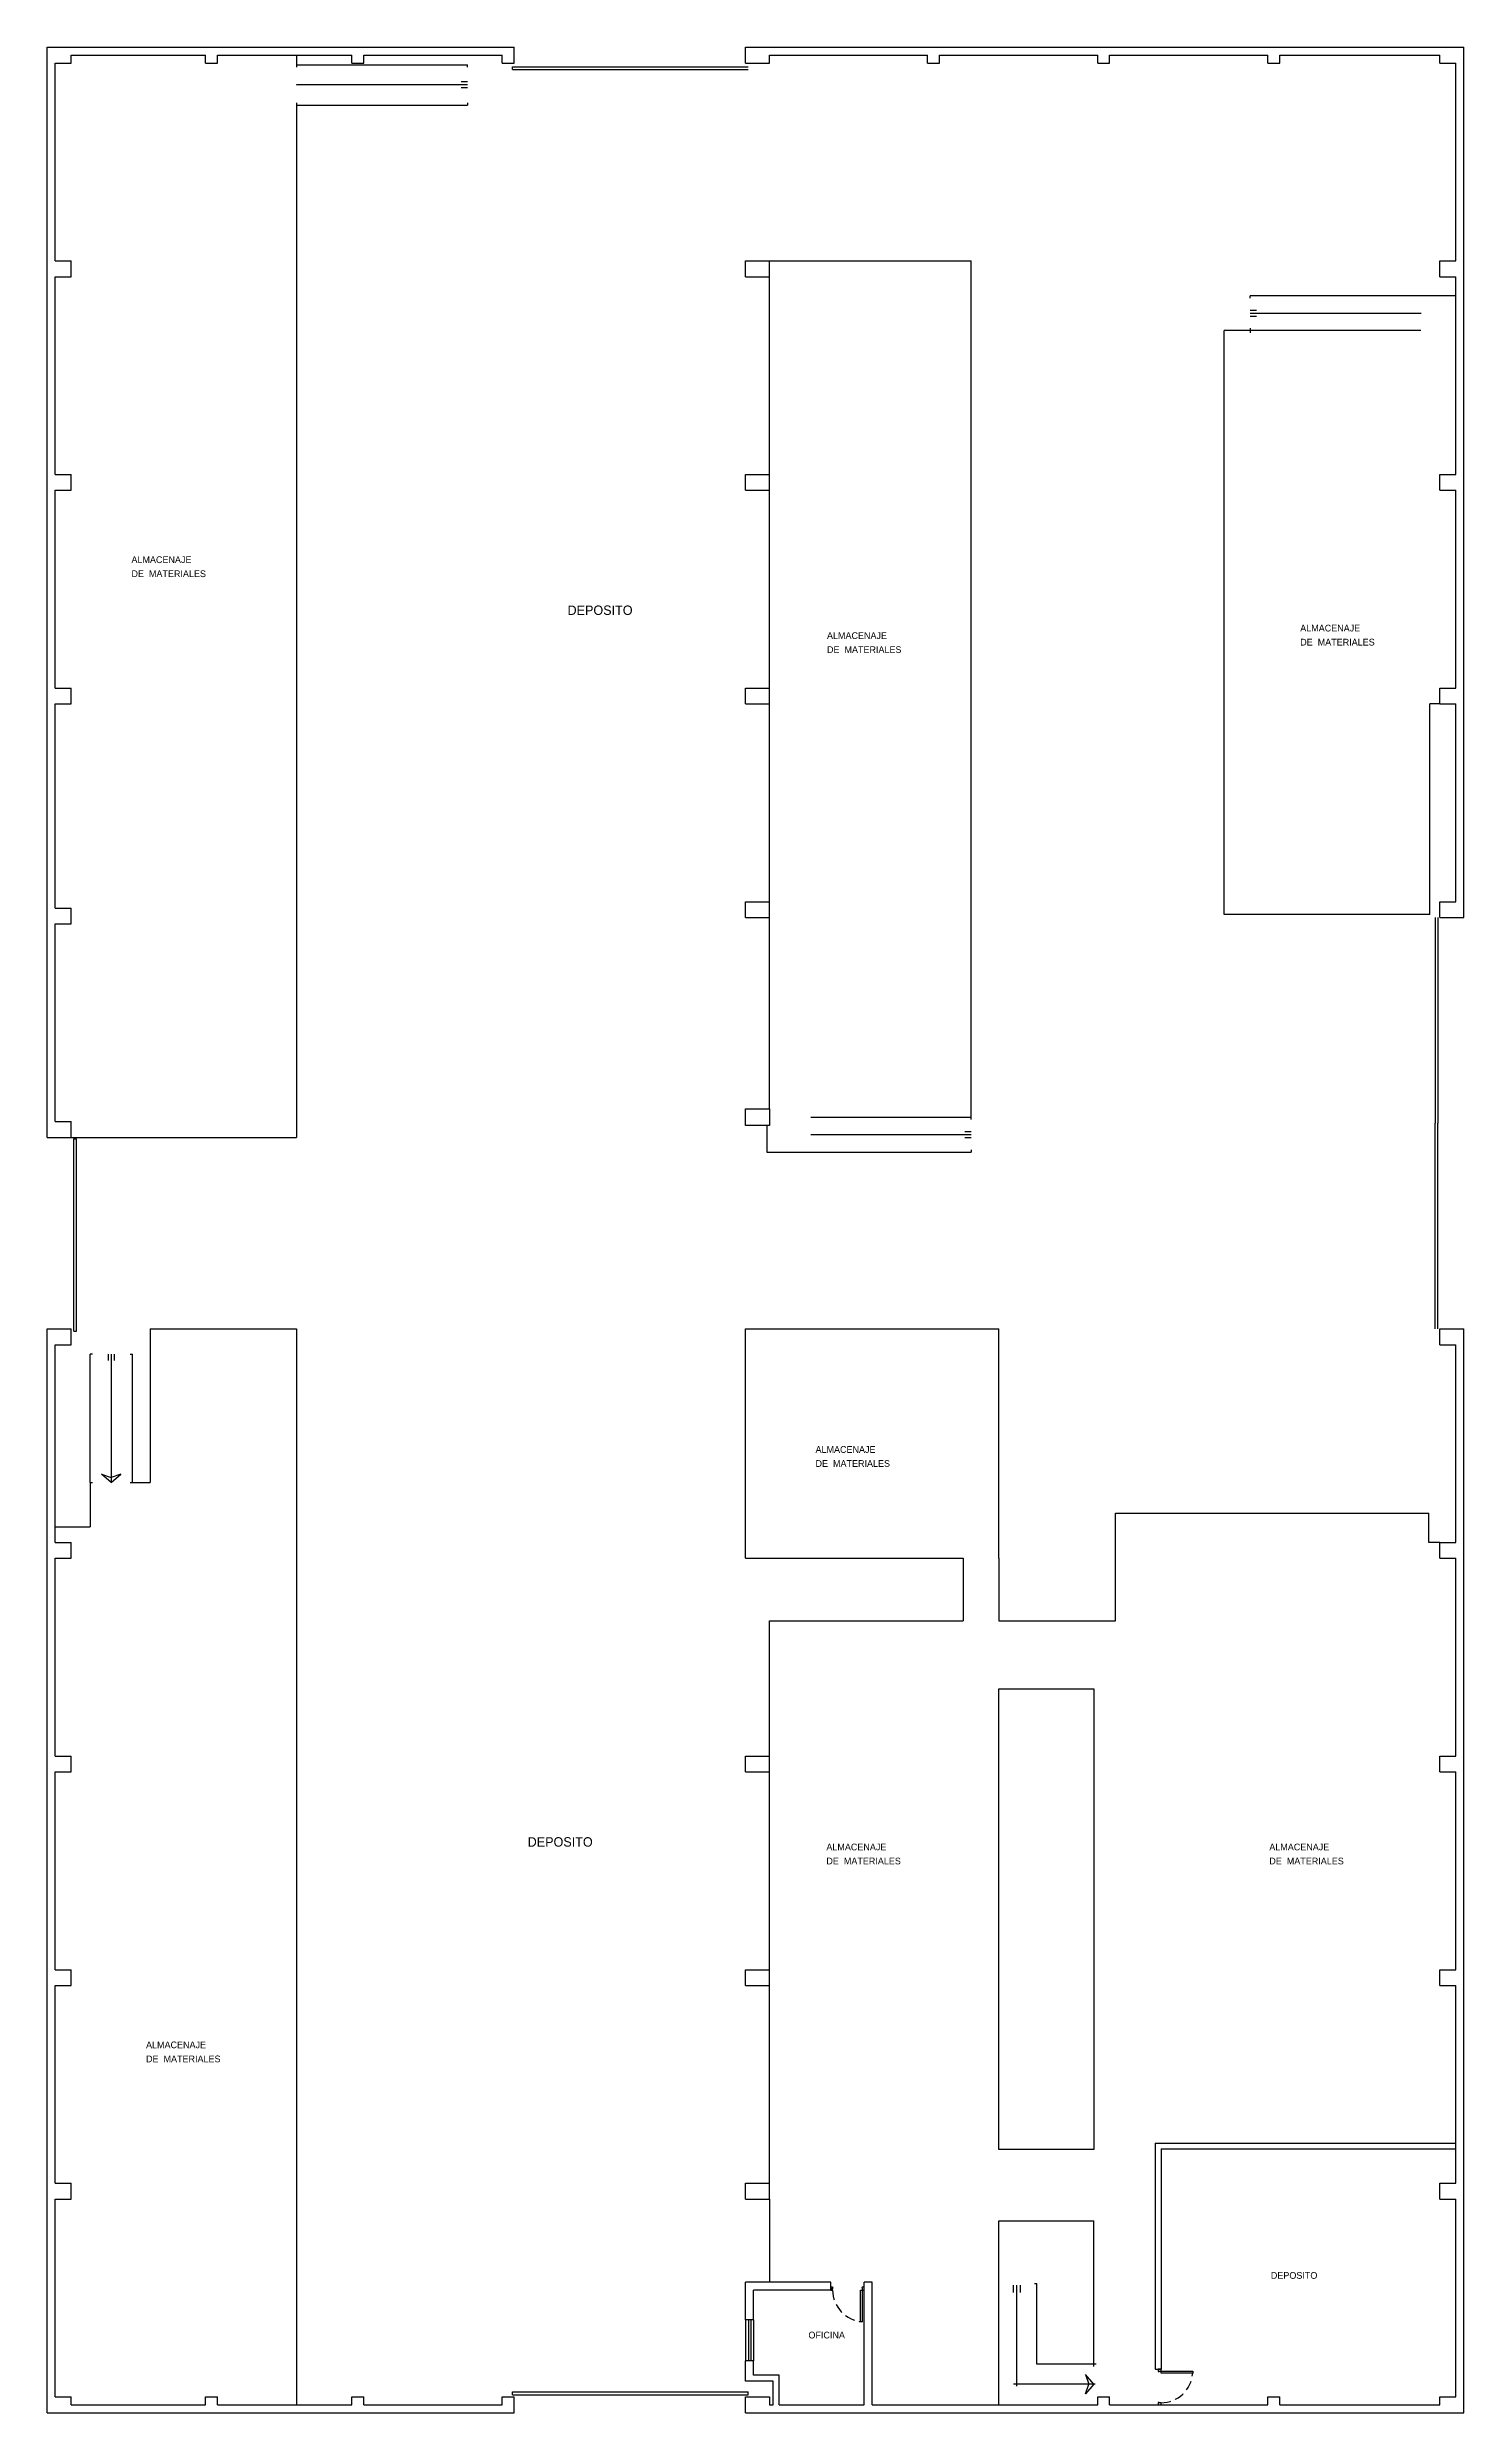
# Model space of a CAD drawing. Header units: millimetres. Extents: x 100.4 to 136.2, y 37.5 to 97.3.
import ezdxf

# ---------------------------------------------------------------- set-up
doc = ezdxf.new("R2010")
doc.units = ezdxf.units.MM
doc.linetypes.add('DASHED2', pattern=[0.375, 0.25, -0.125])
for name, color, linetype in [('0-3', 3, 'Continuous'), ('02', 2, 'Continuous'), ('1', 1, 'Continuous'), ('CARPINTERÍA', 1, 'Continuous')]:
    doc.layers.add(name, color=color, linetype=linetype)
doc.styles.add('STYLUS', font='stylu.ttf')

msp = doc.modelspace()

# ---------------------------------------------------------------- linework, layer by layer
at = {"layer": '0-3', "linetype": 'Continuous', "ltscale": 0.5}
for p, q in [((100.420271, 97.271902), (112.220271, 97.271902)), ((100.420271, 69.711902), (100.420271, 97.271902)), ((101.020271, 96.871902), (101.020271, 97.071902)), ((101.020271, 97.071902), (104.420271, 97.071902)), ((104.420271, 96.871902), (104.420271, 97.071902)), ((104.720271, 96.871902), (104.720271, 97.071902)), ((104.720271, 97.071902), (108.120271, 97.071902)), ((108.120271, 96.871902), (108.120271, 97.071902)), ((108.420271, 96.871902), (108.420271, 97.071902)), ((108.420271, 97.071902), (111.920271, 97.071902)), ((111.920271, 96.871902), (111.920271, 97.071902)), ((112.220271, 96.871902), (112.220271, 97.271902)), ((118.070271, 96.871902), (118.070271, 97.271902)), ((118.070271, 97.271902), (136.220271, 97.271902)), ((118.670271, 96.871902), (118.670271, 97.071902)), ((118.670271, 97.071902), (122.670271, 97.071902)), ((122.670271, 96.871902), (122.670271, 97.071902)), ((122.970271, 96.871902), (122.970271, 97.071902)), ((122.970271, 97.071902), (126.970271, 97.071902)), ((126.970271, 96.871902), (126.970271, 97.071902)), ((127.270271, 96.871902), (127.270271, 97.071902)), ((127.270271, 97.071902), (131.270271, 97.071902)), ((131.270271, 96.871902), (131.270271, 97.071902)), ((131.570271, 96.871902), (131.570271, 97.071902)), ((131.570271, 97.071902), (135.620271, 97.071902)), ((135.620271, 96.871902), (135.620271, 97.071902)), ((136.220271, 75.271902), (136.220271, 97.271902)), ((100.620271, 96.871902), (101.020271, 96.871902)), ((100.620271, 91.871902), (100.620271, 96.871902)), ((104.420271, 96.871902), (104.720271, 96.871902)), ((108.120271, 96.871902), (108.420271, 96.871902)), ((111.920271, 96.871902), (112.220271, 96.871902)), ((118.070271, 96.871902), (118.670271, 96.871902)), ((122.670271, 96.871902), (122.970271, 96.871902)), ((126.970271, 96.871902), (127.270271, 96.871902)), ((131.270271, 96.871902), (131.570271, 96.871902)), ((135.620271, 96.871902), (136.020271, 96.871902)), ((136.020271, 91.871902), (136.020271, 96.871902)), ((100.620271, 91.871902), (101.020271, 91.871902)), ((101.020271, 91.471902), (101.020271, 91.871902)), ((118.070271, 91.871902), (118.670271, 91.871902)), ((118.070271, 91.471902), (118.070271, 91.871902)), ((118.670271, 91.471902), (118.670271, 91.871902)), ((135.620271, 91.471902), (135.620271, 91.871902)), ((135.620271, 91.871902), (136.020271, 91.871902)), ((100.620271, 91.471902), (101.020271, 91.471902)), ((100.620271, 86.471902), (100.620271, 91.471902)), ((118.070271, 91.471902), (118.670271, 91.471902)), ((135.620271, 91.471902), (136.020271, 91.471902)), ((136.020271, 86.471902), (136.020271, 91.471902)), ((100.620271, 86.471902), (101.020271, 86.471902)), ((101.020271, 86.071902), (101.020271, 86.471902)), ((118.070271, 86.471902), (118.670271, 86.471902)), ((118.070271, 86.071902), (118.070271, 86.471902)), ((118.670271, 86.071902), (118.670271, 86.471902)), ((135.620271, 86.071902), (135.620271, 86.471902)), ((135.620271, 86.471902), (136.020271, 86.471902)), ((100.620271, 86.071902), (101.020271, 86.071902)), ((100.620271, 81.071902), (100.620271, 86.071902)), ((118.070271, 86.071902), (118.670271, 86.071902)), ((135.620271, 86.071902), (136.020271, 86.071902)), ((136.020271, 81.071902), (136.020271, 86.071902)), ((100.620271, 81.071902), (101.020271, 81.071902)), ((101.020271, 80.671902), (101.020271, 81.071902)), ((118.070271, 81.071902), (118.670271, 81.071902)), ((118.070271, 80.671902), (118.070271, 81.071902)), ((118.670271, 80.671902), (118.670271, 81.071902)), ((135.620271, 80.671902), (135.620271, 81.071902)), ((135.620271, 81.071902), (136.020271, 81.071902)), ((100.620271, 75.511902), (100.620271, 80.671902)), ((100.620271, 80.671902), (101.020271, 80.671902)), ((118.070271, 80.671902), (118.670271, 80.671902)), ((135.620271, 80.671902), (136.020271, 80.671902)), ((136.020271, 75.671902), (136.020271, 80.671902)), ((100.620271, 75.511902), (101.020271, 75.511902)), ((101.020271, 75.111902), (101.020271, 75.511902)), ((118.070271, 75.671902), (118.670271, 75.671902)), ((118.070271, 75.271902), (118.070271, 75.671902)), ((118.670271, 75.271902), (118.670271, 75.671902)), ((135.620271, 75.271902), (135.620271, 75.671902)), ((135.620271, 75.671902), (136.020271, 75.671902)), ((100.620271, 75.111902), (101.020271, 75.111902)), ((100.620271, 70.111902), (100.620271, 75.111902)), ((118.070271, 75.271902), (118.670271, 75.271902)), ((135.620271, 75.271902), (136.220271, 75.271902)), ((100.620271, 70.111902), (101.020271, 70.111902)), ((101.020271, 69.711902), (101.020271, 70.111902)), ((100.420271, 69.711902), (101.020271, 69.711902)), ((100.420271, 37.471902), (100.420271, 64.871902)), ((100.420271, 64.871902), (101.020271, 64.871902)), ((101.020271, 64.471902), (101.020271, 64.871902)), ((135.620271, 64.871902), (136.220271, 64.871902)), ((135.620271, 64.471902), (135.620271, 64.871902)), ((136.220271, 37.471902), (136.220271, 64.871902)), ((100.620271, 64.471902), (101.020271, 64.471902)), ((100.620271, 59.471902), (100.620271, 64.471902)), ((135.620271, 64.471902), (136.020271, 64.471902)), ((136.020271, 59.471902), (136.020271, 64.471902)), ((100.620271, 59.471902), (101.020271, 59.471902)), ((101.020271, 59.071902), (101.020271, 59.471902)), ((135.620271, 59.071902), (135.620271, 59.471902)), ((135.620271, 59.471902), (136.020271, 59.471902)), ((100.620271, 59.071902), (101.020271, 59.071902)), ((100.620271, 54.071902), (100.620271, 59.071902)), ((135.620271, 59.071902), (136.020271, 59.071902)), ((136.020271, 54.071902), (136.020271, 59.071902)), ((100.620271, 54.071902), (101.020271, 54.071902)), ((101.020271, 53.671902), (101.020271, 54.071902)), ((118.070271, 53.671902), (118.070271, 54.071902)), ((118.070271, 54.071902), (118.670271, 54.071902)), ((118.670271, 53.671902), (118.670271, 54.071902)), ((135.620271, 53.671902), (135.620271, 54.071902)), ((135.620271, 54.071902), (136.020271, 54.071902)), ((100.620271, 53.671902), (101.020271, 53.671902)), ((100.620271, 48.671902), (100.620271, 53.671902)), ((118.070271, 53.671902), (118.670271, 53.671902)), ((135.620271, 53.671902), (136.020271, 53.671902)), ((136.020271, 48.671902), (136.020271, 53.671902)), ((100.620271, 48.671902), (101.020271, 48.671902)), ((101.020271, 48.271902), (101.020271, 48.671902)), ((118.070271, 48.271902), (118.070271, 48.671902)), ((118.070271, 48.671902), (118.670271, 48.671902)), ((118.670271, 48.271902), (118.670271, 48.671902)), ((135.620271, 48.271902), (135.620271, 48.671902)), ((135.620271, 48.671902), (136.020271, 48.671902)), ((100.620271, 48.271902), (101.020271, 48.271902)), ((100.620271, 43.271902), (100.620271, 48.271902)), ((118.070271, 48.271902), (118.670271, 48.271902)), ((135.620271, 48.271902), (136.020271, 48.271902)), ((136.020271, 43.271902), (136.020271, 48.271902)), ((128.420271, 44.288922), (128.420271, 38.571902)), ((128.420271, 44.288922), (136.020271, 44.288922)), ((128.570271, 44.138922), (128.570271, 38.571902)), ((128.570271, 44.138922), (136.020271, 44.138922)), ((100.620271, 43.271902), (101.020271, 43.271902)), ((101.020271, 42.871902), (101.020271, 43.271902)), ((118.070271, 42.871902), (118.070271, 43.271902)), ((118.070271, 43.271902), (118.670271, 43.271902)), ((118.670271, 42.871902), (118.670271, 43.271902)), ((135.620271, 42.871902), (135.620271, 43.271902)), ((135.620271, 43.271902), (136.020271, 43.271902)), ((100.620271, 42.871902), (101.020271, 42.871902)), ((100.620271, 37.871902), (100.620271, 42.871902)), ((118.070271, 42.871902), (118.670271, 42.871902)), ((135.620271, 42.871902), (136.020271, 42.871902)), ((136.020271, 37.871902), (136.020271, 42.871902)), ((118.070271, 39.821902), (118.070271, 40.771902)), ((120.220271, 40.771902), (118.070271, 40.771902)), ((120.220271, 40.571902), (120.220271, 40.771902)), ((121.270271, 40.771902), (121.070271, 40.771902)), ((121.070271, 37.671902), (121.070271, 40.771902)), ((121.270271, 37.671902), (121.270271, 40.771902)), ((118.270271, 39.821902), (118.270271, 40.571902)), ((120.220271, 40.571902), (118.270271, 40.571902)), ((118.270271, 39.821902), (118.070271, 39.821902)), ((118.070271, 38.271902), (118.070271, 38.781902)), ((118.270271, 38.781902), (118.070271, 38.781902)), ((118.270271, 38.421902), (118.270271, 38.781902)), ((118.920271, 38.421902), (118.270271, 38.421902)), ((118.920271, 37.671902), (118.920271, 38.421902)), ((128.420271, 38.571902), (128.570271, 38.571902)), ((100.620271, 37.871902), (101.020271, 37.871902)), ((101.020271, 37.671902), (101.020271, 37.871902)), ((104.420271, 37.671902), (104.420271, 37.871902)), ((104.420271, 37.871902), (104.720271, 37.871902)), ((104.720271, 37.671902), (104.720271, 37.871902)), ((108.120271, 37.671902), (108.120271, 37.871902)), ((108.120271, 37.871902), (108.420271, 37.871902)), ((108.420271, 37.671902), (108.420271, 37.871902)), ((111.920271, 37.671902), (111.920271, 37.871902)), ((111.920271, 37.871902), (112.220271, 37.871902)), ((112.220271, 37.471902), (112.220271, 37.871902)), ((118.770271, 38.271902), (118.070271, 38.271902)), ((118.070271, 37.471902), (118.070271, 37.871902)), ((118.070271, 37.871902), (118.670271, 37.871902)), ((118.770271, 37.671902), (118.770271, 38.271902)), ((126.970271, 37.671902), (126.970271, 37.871902)), ((126.970271, 37.871902), (127.270271, 37.871902)), ((127.270271, 37.671902), (127.270271, 37.871902)), ((131.270271, 37.671902), (131.270271, 37.871902)), ((131.270271, 37.871902), (131.570271, 37.871902)), ((131.570271, 37.671902), (131.570271, 37.871902)), ((135.620271, 37.671902), (135.620271, 37.871902)), ((135.620271, 37.871902), (136.020271, 37.871902)), ((100.420271, 37.471902), (112.220271, 37.471902)), ((101.020271, 37.671902), (104.420271, 37.671902)), ((104.720271, 37.671902), (108.120271, 37.671902)), ((108.420271, 37.671902), (111.920271, 37.671902)), ((118.070271, 37.471902), (136.220271, 37.471902)), ((118.670271, 37.671902), (118.770271, 37.671902)), ((118.920271, 37.671902), (121.070271, 37.671902)), ((121.270271, 37.671902), (126.970271, 37.671902)), ((127.270271, 37.671902), (131.270271, 37.671902)), ((131.570271, 37.671902), (135.620271, 37.671902))]:
    msp.add_line(p, q, dxfattribs=at)
at = {"layer": '0-3'}
msp.add_line((118.670271, 37.871902), (118.670271, 37.671902), dxfattribs=at)
at = {"layer": '0-3', "linetype": 'Continuous', "ltscale": 0.5}
msp.add_lwpolyline([(118.670271, 70.011902), (118.070271, 70.011902), (118.070271, 70.431902), (118.670271, 70.431902)], close=True, dxfattribs=at)
at = {"layer": '02'}
for p, q in [((106.720271, 97.071902), (106.720271, 96.769518)), ((111.040271, 96.319518), (106.716194, 96.319518)), ((106.720271, 96.829518), (111.040271, 96.829518)), ((106.720271, 96.324325), (106.720271, 96.31471)), ((111.040271, 96.394859), (110.879828, 96.394859)), ((111.040271, 96.769518), (111.040271, 96.829518)), ((106.720271, 95.869518), (106.720271, 69.711902)), ((106.720271, 95.809518), (111.040271, 95.809518)), ((111.040271, 96.244177), (110.879828, 96.244177)), ((111.040271, 95.869518), (111.040271, 95.809518)), ((118.670271, 91.871902), (123.770271, 91.871902)), ((123.770271, 70.221902), (123.770271, 91.871902)), ((118.670271, 86.471902), (118.670271, 91.471902)), ((132.470377, 90.991902), (130.820271, 90.991902)), ((130.820271, 90.931902), (130.820271, 90.991902)), ((136.020271, 90.991902), (132.470377, 90.991902)), ((130.820271, 90.623858), (130.980714, 90.623858)), ((130.820271, 90.548517), (135.144349, 90.548517)), ((130.820271, 90.473176), (130.980714, 90.473176)), ((130.170271, 75.350621), (130.170271, 90.111902)), ((130.820271, 90.111902), (130.170271, 90.111902)), ((130.820271, 90.171902), (130.820271, 90.051902)), ((132.808726, 90.111902), (130.820271, 90.111902)), ((135.140271, 90.111902), (132.808726, 90.111902)), ((118.670271, 81.071902), (118.670271, 86.071902)), ((118.670271, 75.671902), (118.670271, 80.671902)), ((135.368254, 75.350621), (135.368254, 80.671902)), ((135.620271, 80.671902), (135.368254, 80.671902)), ((135.368254, 75.350621), (130.170271, 75.350621)), ((118.670271, 70.431902), (118.670271, 75.271902)), ((118.610271, 70.011902), (118.610271, 69.341902)), ((119.720271, 70.221902), (123.770271, 70.221902)), ((123.770271, 70.161902), (123.770271, 70.221902)), ((101.020271, 69.711902), (106.720271, 69.711902)), ((123.770271, 69.778517), (119.720271, 69.778517)), ((123.770271, 69.853858), (123.609828, 69.853858)), ((123.770271, 69.703176), (123.609828, 69.703176)), ((123.770271, 69.395131), (123.770271, 69.401902)), ((123.770271, 69.395131), (123.770271, 69.341902)), ((118.610271, 69.341902), (123.770271, 69.341902)), ((103.020271, 64.871902), (106.720271, 64.871902)), ((103.020271, 64.871902), (103.020271, 60.9907)), ((106.720271, 64.871902), (106.720271, 37.671902)), ((118.070271, 59.071902), (118.070271, 64.871902)), ((118.070271, 64.871902), (124.470271, 64.871902)), ((124.470271, 59.071902), (124.470271, 64.871902)), ((101.500271, 62.750078), (101.500271, 64.2307)), ((101.560271, 64.2307), (101.500271, 64.2307)), ((101.95993, 64.2307), (101.95993, 64.070258)), ((102.035271, 64.2307), (102.035271, 60.986623)), ((102.110612, 64.2307), (102.110612, 64.070258)), ((102.510271, 64.2307), (102.570271, 64.2307)), ((102.570271, 62.355602), (102.570271, 64.2307)), ((101.500271, 60.9907), (101.500271, 62.750078)), ((102.570271, 60.9907), (102.570271, 62.355602)), ((102.035271, 60.986623), (101.788225, 61.19615)), ((101.788225, 61.19615), (102.035271, 61.112541)), ((102.035271, 60.986623), (102.282317, 61.19615)), ((102.282317, 61.19615), (102.035271, 61.112541)), ((101.500271, 60.9907), (101.500271, 59.864623)), ((101.500271, 60.9907), (101.560271, 60.9907)), ((102.510271, 60.9907), (103.020271, 60.9907)), ((100.620271, 59.864623), (101.500271, 59.864623)), ((127.420271, 57.491902), (127.420271, 60.211902)), ((127.420271, 60.211902), (135.341879, 60.211902)), ((135.341879, 59.471902), (135.341879, 60.211902)), ((135.620271, 59.471902), (135.341879, 59.471902)), ((118.070271, 59.071902), (123.570271, 59.071902)), ((123.570271, 59.071902), (123.570271, 57.491902)), ((124.470271, 59.071902), (124.470271, 57.491902)), ((118.670271, 54.071902), (118.670271, 57.491902)), ((118.670271, 57.491902), (123.570271, 57.491902)), ((124.470271, 57.491902), (127.420271, 57.491902)), ((118.670271, 48.671902), (118.670271, 53.671902)), ((118.670271, 43.271902), (118.670271, 48.271902)), ((118.670271, 42.871902), (118.670271, 40.771902)), ((124.474336, 42.321902), (126.874336, 42.321902)), ((124.474336, 37.671902), (124.474336, 42.321902)), ((126.874336, 38.641902), (126.874336, 42.321902)), ((124.834051, 40.691902), (124.834051, 40.513023)), ((124.920271, 40.691902), (124.920271, 38.14347)), ((125.006491, 40.691902), (125.006491, 40.513023)), ((125.370271, 40.736495), (125.430271, 40.736495)), ((125.430271, 38.701902), (125.430271, 40.736495)), ((126.934336, 38.701902), (125.430271, 38.701902)), ((126.874336, 38.191902), (126.664809, 38.438949)), ((126.664809, 38.438949), (126.748418, 38.191902)), ((126.907771, 38.191902), (124.844673, 38.191902)), ((126.874336, 38.191902), (126.664809, 37.944856)), ((126.664809, 37.944856), (126.748418, 38.191902))]:
    msp.add_line(p, q, dxfattribs=at)
msp.add_lwpolyline([(126.874336, 44.121902), (124.474336, 44.121902), (124.474336, 55.771902), (126.874336, 55.771902)], close=True, dxfattribs=at)
at = {"layer": '1', "linetype": 'Continuous', "ltscale": 0.5}
for p, q in [((118.070271, 39.821902), (118.070271, 38.781902)), ((118.141882, 39.821902), (118.141882, 38.781902)), ((118.199212, 39.821902), (118.199212, 38.781902)), ((118.270271, 39.821902), (118.270271, 38.781902))]:
    msp.add_line(p, q, dxfattribs=at)
at = {"layer": 'CARPINTERÍA', "linetype": 'Continuous', "ltscale": 0.5}
for p, q in [((112.178626, 96.778939), (118.137334, 96.778939)), ((112.178626, 96.708939), (112.178626, 96.778939)), ((112.178626, 96.708939), (118.137334, 96.708939)), ((135.497694, 75.271902), (135.497694, 70.071902)), ((135.567694, 75.271902), (135.567694, 70.071902)), ((135.497694, 64.871902), (135.497694, 70.071902)), ((135.567694, 64.871902), (135.567694, 70.071902)), ((101.090271, 64.811972), (101.090271, 69.680624)), ((101.090271, 69.680624), (101.160271, 69.680624)), ((101.160271, 64.811972), (101.160271, 69.680624)), ((101.090271, 64.811972), (101.160271, 64.811972)), ((112.178626, 37.997265), (118.137334, 37.997265)), ((112.178626, 37.927265), (112.178626, 37.997265)), ((112.178626, 37.927265), (118.137334, 37.927265)), ((118.137334, 37.927265), (118.137334, 37.997265))]:
    msp.add_line(p, q, dxfattribs=at)
for points in [[(120.270271, 40.571902), (120.270271, 40.571902), (120.270271, 40.571902), (120.270271, 40.571902), (120.270271, 40.571902), (120.270271, 40.571902), (120.270271, 40.571902), (120.270271, 40.571902), (120.270271, 40.571902), (120.270271, 40.571902), (120.270271, 40.571902), (120.270271, 40.621902), (120.285271, 40.621902), (120.270271, 40.646902), (120.220271, 40.646902), (120.220271, 40.646902), (120.220271, 40.646902), (120.220271, 40.571902), (120.270271, 40.571902)], [(120.970271, 39.772052), (120.970271, 40.571902), (121.020271, 40.571902), (121.070271, 40.571902), (121.070271, 40.646902), (121.070271, 40.646902), (121.070271, 40.646902), (121.020271, 40.646902), (121.005271, 40.621902), (121.020271, 40.621902), (121.020271, 40.571902), (121.020271, 39.772052), (120.970271, 39.772052), (120.970271, 39.772052)], [(129.370122, 38.471902), (128.570271, 38.471902), (128.570271, 38.521902), (128.570271, 38.571902), (128.495271, 38.571902), (128.495271, 38.571902), (128.495271, 38.571902), (128.495271, 38.521902), (128.520271, 38.506902), (128.520271, 38.521902), (128.570271, 38.521902), (129.370122, 38.521902), (129.370122, 38.471902), (129.370122, 38.471902)], [(128.570271, 37.721902), (128.570271, 37.721902), (128.570271, 37.721902), (128.570271, 37.721902), (128.570271, 37.721902), (128.570271, 37.721902), (128.570271, 37.721902), (128.570271, 37.721902), (128.570271, 37.721902), (128.570271, 37.721902), (128.570271, 37.721902), (128.520271, 37.721902), (128.520271, 37.736902), (128.495271, 37.721902), (128.495271, 37.671902), (128.495271, 37.671902), (128.495271, 37.671902), (128.570271, 37.671902), (128.570271, 37.721902)]]:
    msp.add_lwpolyline(points, close=True, dxfattribs=at)
at = {"layer": 'CARPINTERÍA', "linetype": 'DASHED2'}
for points in [[(121.020271, 39.772052, -0.393479), (120.270271, 40.571902)], [(129.370122, 38.471902, -0.393479), (128.570271, 37.721902)]]:
    msp.add_lwpolyline(points, format="xyb", dxfattribs=at)

# ---------------------------------------------------------------- texts
at = {"layer": '02', "linetype": 'Continuous', "ltscale": 0.1, "style": 'STYLUS'}
for s, height, p in [('ALMACENAJE', 0.17, (102.547121, 84.232436)), ('DE  MATERIALES', 0.17, (102.547121, 83.877774)), ('DEPOSITO', 0.238, (113.568732, 82.921854)), ('ALMACENAJE', 0.17, (132.089007, 82.503403)), ('ALMACENAJE', 0.17, (120.127505, 82.313305)), ('DE  MATERIALES', 0.17, (120.127505, 81.958643)), ('DE  MATERIALES', 0.17, (132.089007, 82.148741)), ('ALMACENAJE', 0.17, (119.837643, 61.738167)), ('DE  MATERIALES', 0.17, (119.837643, 61.383505)), ('DEPOSITO', 0.238, (112.561262, 51.782845)), ('ALMACENAJE', 0.17, (120.111851, 51.688693)), ('DE  MATERIALES', 0.17, (120.111851, 51.334031)), ('ALMACENAJE', 0.17, (131.307144, 51.688693)), ('DE  MATERIALES', 0.17, (131.307144, 51.334031)), ('ALMACENAJE', 0.17, (102.915716, 46.685514)), ('DE  MATERIALES', 0.17, (102.915716, 46.330852)), ('DEPOSITO', 0.17, (131.346877, 40.85715)), ('OFICINA', 0.17, (119.658717, 39.348904))]:
    msp.add_text(s, height=height, dxfattribs=at).set_placement(p)

doc.saveas('drawing.dxf')
